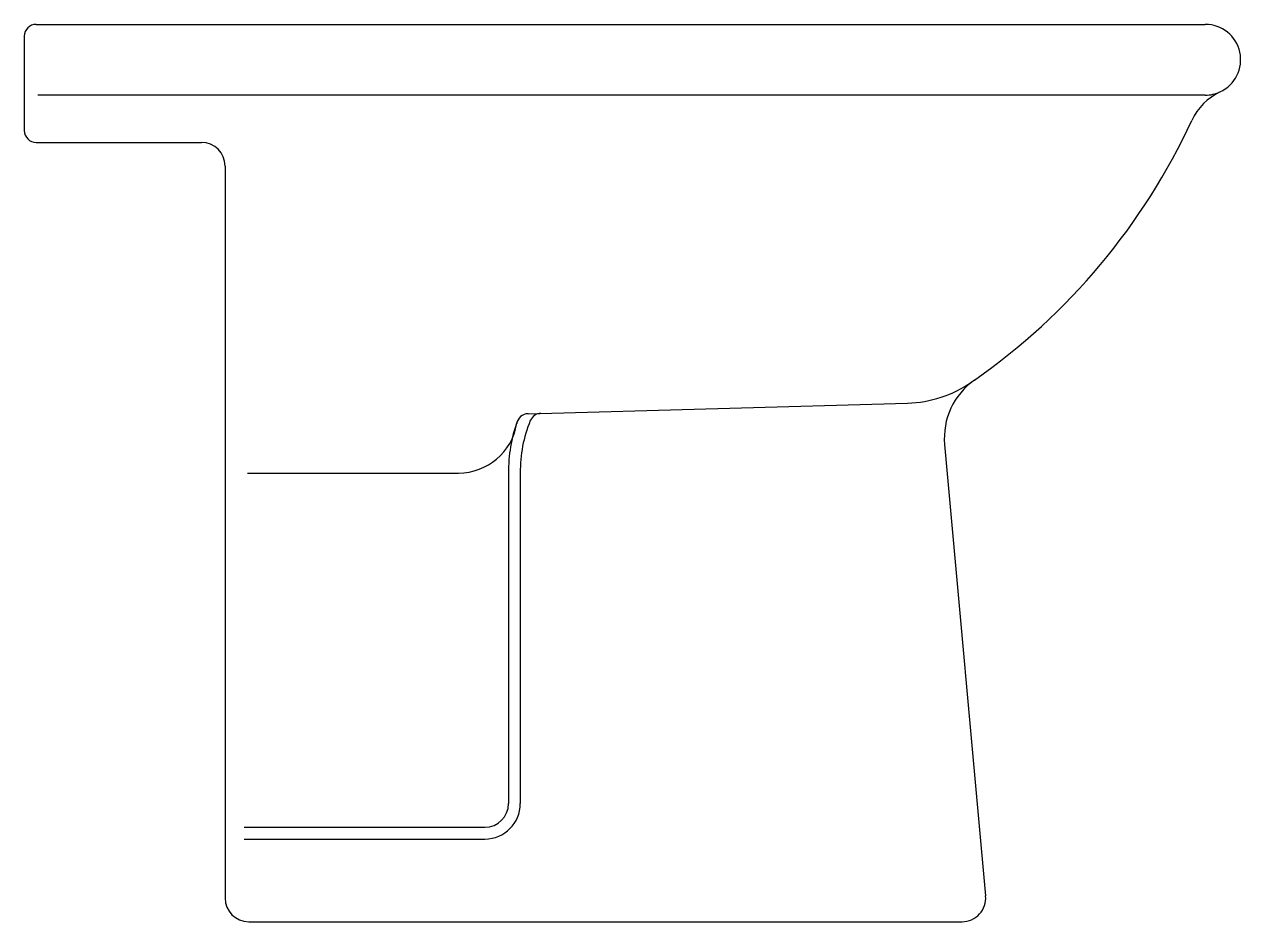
# Model space of a CAD drawing. Extents: x 758 to 1273, y 1724 to 2104.
import ezdxf

# ---------------------------------------------------------------- set-up
doc = ezdxf.new("R2010")
doc.units = 0
doc.header["$LTSCALE"] = 50
doc.layers.add('FINA', color=6, linetype='CONTINUOUS')
doc.layers.add('GROSSA', color=3, linetype='CONTINUOUS')

msp = doc.modelspace()

# ---------------------------------------------------------------- linework, layer by layer
at = {"layer": 'FINA', "color": 0}
for p, q in [((1258.22, 2073.86), (763.99, 2073.86)), ((971.49, 1938.96), (1132.21, 1943.47)), ((963.22, 1915.87), (963.22, 1773.86)), ((968.22, 1915.82), (968.22, 1773.86)), ((852.76, 1913.86), (942.04, 1913.86)), ((851.24, 1763.86), (953.22, 1763.86)), ((851.24, 1758.86), (953.22, 1758.86))]:
    msp.add_line(p, q, dxfattribs=at)
for centre, radius, start, end in [((1258.22, 2088.86), 15, 270, 295.1434), ((1130.8, 1993.45), 50, 271.609, 304.6347), ((971.63, 1933.96), 5, 91.609, 170.5877), ((977.06, 1934.11), 5, 91.609, 157.3633), ((942.04, 1938.86), 25, 270, 350.5877), ((1023.22, 1914.87), 60, 159.6885, 180.956), ((1023.22, 1914.87), 55, 157.3633, 180.956), ((953.22, 1773.86), 10, 270, 0), ((953.22, 1773.86), 15, 270, 0)]:
    msp.add_arc(centre, radius, start, end, dxfattribs=at)
at = {"layer": 'GROSSA', "color": 0}
for p, q in [((763.22, 2103.86), (1258.22, 2103.86)), ((758.22, 2098.86), (758.22, 2058.86)), ((763.22, 2053.86), (833.22, 2053.86)), ((843.22, 2043.86), (843.22, 1733.86)), ((1147.85, 1925.93), (1165.23, 1734.77)), ((853.22, 1723.86), (1155.27, 1723.86))]:
    msp.add_line(p, q, dxfattribs=at)
for centre, radius, start, end in [((763.22, 2098.86), 5, 90, 180), ((1258.22, 2088.86), 15, 294.5792, 90), ((1275.22, 2052.65), 25, 115.1434, 155.1812), ((1002.92, 2178.58), 275, 304.9687, 335.1812), ((763.22, 2058.86), 5, 180, 270), ((833.22, 2043.86), 10, 0, 90), ((1177.73, 1928.64), 30, 124.9687, 185.1944), ((853.22, 1733.86), 10, 180, 270), ((1155.27, 1733.86), 10, 270, 5.1944)]:
    msp.add_arc(centre, radius, start, end, dxfattribs=at)

doc.saveas('drawing.dxf')
